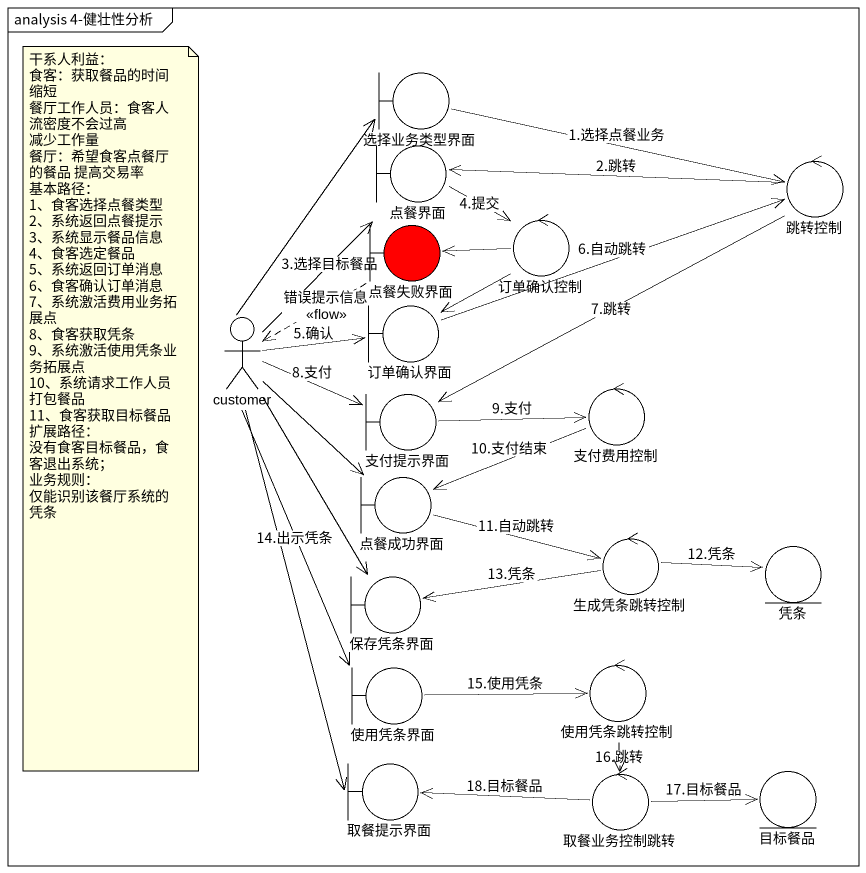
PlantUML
@startuml
mainframe analysis 4-健壮性分析
boundary 选择业务类型界面
boundary 点餐界面
control 跳转控制
boundary 点餐失败界面 #FF0000
control 订单确认控制
actor customer
boundary 订单确认界面
boundary 支付提示界面
control 支付费用控制
boundary 点餐成功界面
boundary 保存凭条界面
control 生成凭条跳转控制
entity 凭条
boundary 使用凭条界面
control 使用凭条跳转控制
boundary 取餐提示界面
control 取餐业务控制跳转
entity 目标餐品
选择业务类型界面 -right-> 跳转控制 : 1.选择点餐业务
点餐界面 --> 订单确认控制 : 4.提交
跳转控制 -left-> 点餐界面 : 2.跳转
跳转控制 -left-> 支付提示界面 : 7.跳转
点餐失败界面 ..> customer : 错误提示信息\n<<flow>>
订单确认控制 -left-> 点餐失败界面
订单确认控制 --> 订单确认界面
customer -up-> 选择业务类型界面
customer -up-> 点餐界面 : 3.选择目标餐品
customer -right-> 订单确认界面 : 5.确认
customer -right-> 支付提示界面 : 8.支付
customer --> 点餐成功界面
customer --> 保存凭条界面
customer --> 使用凭条界面 : 14.出示凭条
customer --> 取餐提示界面
订单确认界面 -right-> 跳转控制 : 6.自动跳转
支付提示界面 -right-> 支付费用控制 : 9.支付
支付费用控制 -left-> 点餐成功界面 : 10.支付结束
点餐成功界面 -right-> 生成凭条跳转控制 : 11.自动跳转
生成凭条跳转控制 -left-> 保存凭条界面 : 13.凭条
生成凭条跳转控制 -right-> 凭条 : 12.凭条
使用凭条界面 -right-> 使用凭条跳转控制 : 15.使用凭条
使用凭条跳转控制 --> 取餐业务控制跳转 : 16.跳转
取餐业务控制跳转 -left-> 取餐提示界面 : 18.目标餐品
取餐业务控制跳转 -right-> 目标餐品 : 17.目标餐品
note as N1
  干系人利益：
  食客：获取餐品的时间缩短
  餐厅工作人员：食客人流密度不会过高 减少工作量
  餐厅：希望食客点餐厅的餐品 提高交易率
  基本路径：
  1、食客选择点餐类型
  2、系统返回点餐提示
  3、系统显示餐品信息
  4、食客选定餐品
  5、系统返回订单消息
  6、食客确认订单消息
  7、系统激活费用业务拓展点
  8、食客获取凭条
  9、系统激活使用凭条业务拓展点
  10、系统请求工作人员打包餐品
  11、食客获取目标餐品
  扩展路径：
  没有食客目标餐品，食客退出系统；
  业务规则：
  仅能识别该餐厅系统的凭条
end note
@enduml
